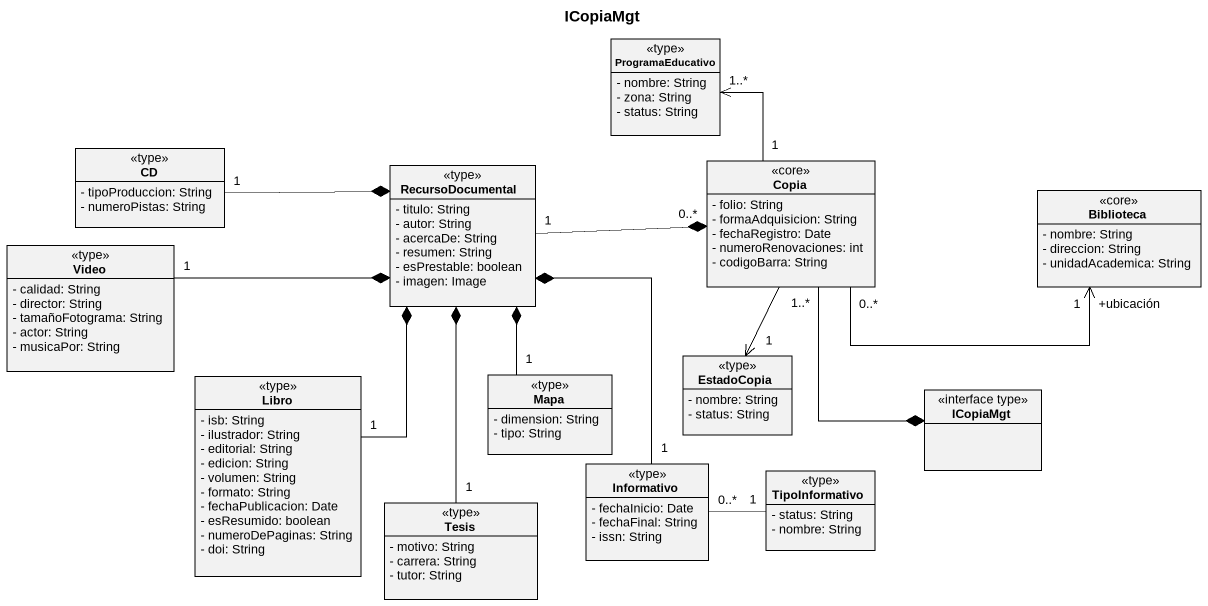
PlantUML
@startuml
title ICopiaMgt
hide circle
hide empty members
skinparam classAttributeIconSize 0
class ProgramaEducativo <<type>> {
  - nombre: String
  - zona: String
  - status: String
}
class CD <<type>> {
  - tipoProduccion: String
  - numeroPistas: String
}
class RecursoDocumental <<type>> {
  - titulo: String
  - autor: String
  - acercaDe: String
  - resumen: String
  - esPrestable: boolean
  - imagen: Image
}
class Copia <<core>> {
  - folio: String
  - formaAdquisicion: String
  - fechaRegistro: Date
  - numeroRenovaciones: int
  - codigoBarra: String
}
class Biblioteca <<core>> {
  - nombre: String
  - direccion: String
  - unidadAcademica: String
}
class Video <<type>> {
  - calidad: String
  - director: String
  - tamañoFotograma: String
  - actor: String
  - musicaPor: String
}
class Libro <<type>> {
  - isb: String
  - ilustrador: String
  - editorial: String
  - edicion: String
  - volumen: String
  - formato: String
  - fechaPublicacion: Date
  - esResumido: boolean
  - numeroDePaginas: String
  - doi: String
}
class Mapa <<type>> {
  - dimension: String
  - tipo: String
}
class EstadoCopia <<type>> {
  - nombre: String
  - status: String
}
class ICopiaMgt <<interface type>>
class Informativo <<type>> {
  - fechaInicio: Date
  - fechaFinal: String
  - issn: String
}
class TipoInformativo <<type>> {
  - status: String
  - nombre: String
}
class Tesis <<type>> {
  - motivo: String
  - carrera: String
  - tutor: String
}
ProgramaEducativo "1..*" <-- "1" Copia
CD "1" -right-* RecursoDocumental
RecursoDocumental "1" -right-* "0..*" Copia
Copia "0..*" -right-> "+ubicación\n1" Biblioteca
Copia --* ICopiaMgt
Video "1" -right-* RecursoDocumental
Libro "1" -up-* RecursoDocumental
Mapa "1" -up-* RecursoDocumental
EstadoCopia "1" <-up- "1..*" Copia
Informativo "1" -up-* RecursoDocumental
TipoInformativo "1" -left- "0..*" Informativo
Tesis "1" -up-* RecursoDocumental
@enduml
